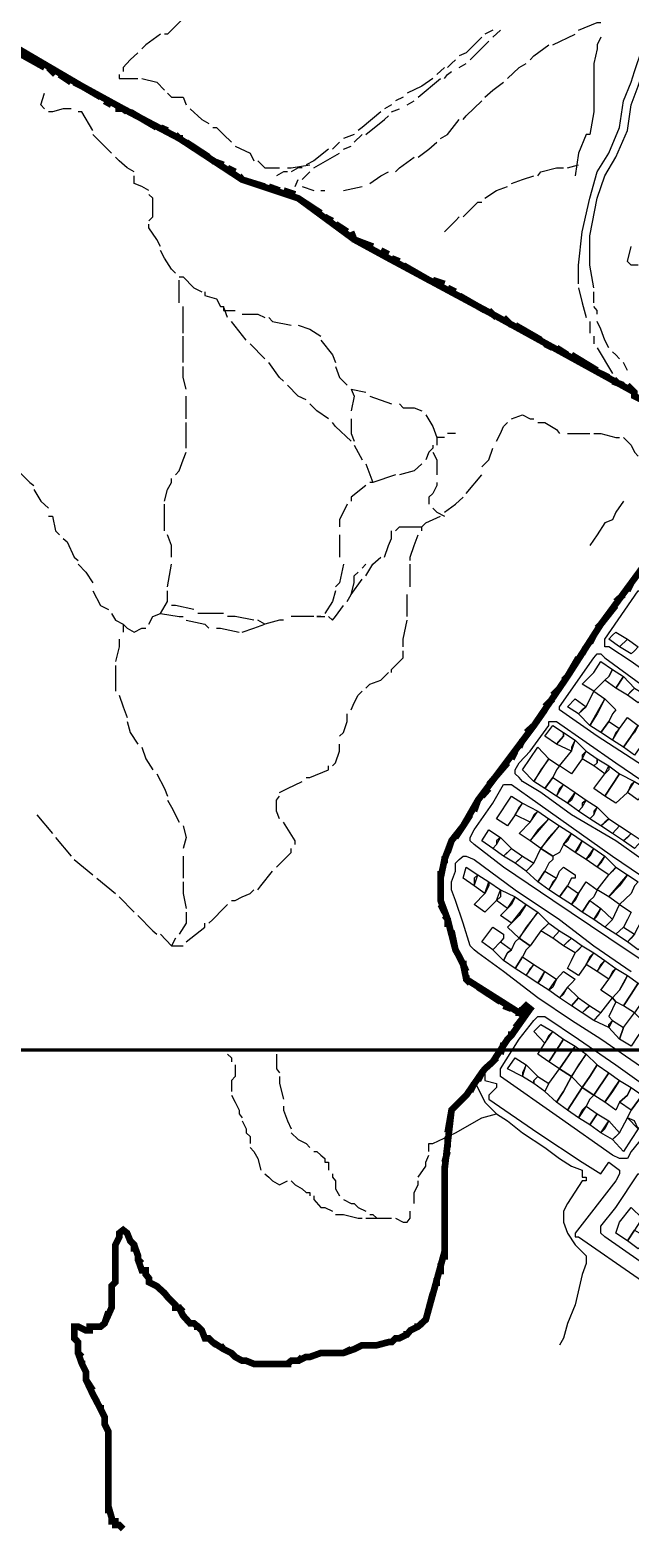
# Model space of a CAD drawing. Header units: millimetres. Extents: x -3588 to 75209, y -3737 to 38254.
# Drawn here: x 27472 to 27690, y 18499 to 19040 of the extents above; entities that cross this region are included whole.
import ezdxf

# ---------------------------------------------------------------- set-up
doc = ezdxf.new("R2010")
doc.units = ezdxf.units.MM
doc.layers.add('P', color=253, linetype='Continuous')

msp = doc.modelspace()

# ---------------------------------------------------------------- linework, layer by layer
at = {"layer": 'P'}
for points in [[(27671.345, 18948.206), (27671.345, 18954.976), (27672.753, 18967.123), (27675.569, 18979.254), (27678.114, 18988.856), (27682.355, 18995.625), (27686.308, 19004.94), (27687.716, 19014.542), (27690.533, 19021.311), (27691.669, 19025.264), (27694.486, 19033.458), (27697.319, 19043.044), (27698.439, 19052.359), (27701.271, 19061.961), (27704.088, 19074.108), (27705.208, 19082.285), (27720.172, 19147.213)], [(27676.994, 18946.798), (27675.569, 18954.976), (27675.569, 18965.698), (27678.114, 18979.254), (27680.947, 18987.447), (27684.884, 18994.217), (27689.125, 19003.819), (27690.533, 19013.133), (27693.078, 19019.903), (27694.486, 19024.144), (27697.319, 19032.034), (27699.847, 19041.636), (27701.271, 19051.238), (27704.088, 19061.961), (27706.633, 19072.683), (27708.041, 19082.285), (27724.413, 19147.213)], [(27529.072, 19044.469), (27527.935, 19044.469), (27522.286, 19038.819), (27521.166, 19038.819)], [(27671.345, 19040.228), (27678.114, 19043.044), (27679.522, 19043.044)], [(27519.757, 19038.819), (27514.396, 19034.866), (27512.972, 19033.458)], [(27636.344, 19037.683), (27630.695, 19032.034), (27628.15, 19030.914)], [(27632.103, 19029.505), (27633.512, 19030.914), (27638.873, 19036.275)], [(27640.297, 19040.228), (27637.465, 19038.819)], [(27640.297, 19037.683), (27643.114, 19040.228)], [(27662.03, 19034.866), (27670.208, 19038.819)], [(27679.522, 19037.683), (27678.114, 19034.866), (27678.114, 19033.458), (27676.994, 19028.097), (27676.994, 19022.72), (27676.994, 19010.589), (27675.569, 19002.395), (27674.161, 19002.395), (27671.345, 18995.625), (27670.208, 18987.447)], [(27511.563, 19032.034), (27508.747, 19029.505), (27506.202, 19026.673), (27506.202, 19025.264)], [(27653.836, 19029.505), (27655.245, 19030.914), (27660.622, 19034.866)], [(27622.789, 19026.673), (27619.973, 19024.144)], [(27622.789, 19022.72), (27623.91, 19024.144), (27625.334, 19025.264)], [(27626.742, 19029.505), (27625.334, 19028.097), (27623.91, 19026.673)], [(27628.15, 19026.673), (27630.695, 19028.097)], [(27645.659, 19022.72), (27649.884, 19026.673), (27652.428, 19028.097)], [(27504.794, 19024.144), (27504.794, 19022.72), (27507.611, 19022.72), (27511.563, 19022.72)], [(27512.972, 19022.72), (27518.349, 19021.311), (27521.166, 19018.495)], [(27618.548, 19022.72), (27614.595, 19019.903), (27609.234, 19017.358)], [(27613.187, 19015.95), (27621.381, 19022.72)], [(27637.465, 19015.95), (27640.297, 19018.495), (27644.234, 19021.311)], [(27477.7, 19011.709), (27476.275, 19013.133), (27477.7, 19017.358)], [(27522.286, 19017.358), (27523.71, 19015.95), (27525.119, 19015.95), (27527.935, 19015.95), (27529.072, 19013.133)], [(27607.826, 19015.95), (27605.009, 19014.542)], [(27609.234, 19013.133), (27611.779, 19014.542)], [(27629.559, 19007.772), (27630.695, 19009.18), (27636.344, 19014.542)], [(27487.286, 19011.709), (27484.469, 19011.709), (27480.516, 19010.589), (27479.108, 19010.589)], [(27495.192, 19003.819), (27491.239, 19010.589), (27489.83, 19010.589)], [(27530.48, 19011.709), (27534.721, 19007.772), (27537.249, 19006.348)], [(27599.648, 19010.589), (27592.862, 19004.94), (27591.454, 19003.819)], [(27594.271, 19002.395), (27601.056, 19007.772), (27602.465, 19009.18)], [(27603.585, 19013.133), (27601.056, 19011.709)], [(27603.585, 19010.589), (27606.417, 19011.709)], [(27538.674, 19004.94), (27540.082, 19004.94), (27542.611, 19002.395), (27545.443, 18999.578)], [(27621.381, 19000.987), (27623.91, 19002.395), (27628.15, 19007.772)], [(27501.961, 18995.625), (27499.433, 18998.17), (27495.192, 19002.395)], [(27546.852, 18998.17), (27552.213, 18995.625), (27553.621, 18992.809)], [(27584.684, 18999.578), (27583.26, 18998.17), (27582.14, 18997.034)], [(27590.046, 19002.395), (27586.093, 19000.987)], [(27586.093, 18997.034), (27588.909, 18998.17)], [(27590.046, 18999.578), (27592.862, 19002.395)], [(27613.187, 18994.217), (27617.14, 18997.034), (27619.973, 18999.578)], [(27510.155, 18988.856), (27507.611, 18990.264), (27504.794, 18992.809), (27503.386, 18994.217)], [(27555.046, 18992.809), (27557.574, 18990.264), (27561.815, 18990.264), (27562.935, 18990.264)], [(27575.37, 18992.809), (27572.538, 18991.384)], [(27580.731, 18997.034), (27575.37, 18992.809)], [(27575.37, 18990.264), (27584.684, 18995.625)], [(27605.009, 18988.856), (27606.417, 18990.264), (27611.779, 18994.217)], [(27515.516, 18982.07), (27512.972, 18983.495), (27510.155, 18984.615), (27510.155, 18987.447)], [(27565.768, 18988.856), (27564.36, 18988.856), (27561.815, 18987.447)], [(27565.768, 18990.264), (27567.176, 18990.264), (27573.946, 18991.384)], [(27571.129, 18990.264), (27569.721, 18990.264), (27567.176, 18988.856)], [(27571.129, 18986.023), (27573.946, 18988.856)], [(27595.695, 18984.615), (27599.648, 18987.447), (27602.465, 18988.856)], [(27647.067, 18984.615), (27651.02, 18986.023), (27655.245, 18987.447)], [(27656.669, 18987.447), (27657.789, 18988.856), (27663.439, 18990.264), (27665.983, 18990.264)], [(27667.392, 18990.264), (27671.345, 18991.384)], [(27568.585, 18983.495), (27569.721, 18986.023)], [(27571.129, 18983.495), (27575.37, 18982.07)], [(27577.899, 18982.07), (27579.323, 18982.07)], [(27586.093, 18982.07), (27592.862, 18983.495)], [(27637.465, 18979.254), (27641.706, 18982.07), (27645.659, 18983.495)], [(27515.516, 18971.06), (27516.925, 18972.484), (27516.925, 18976.709), (27516.925, 18979.254), (27515.516, 18980.662)], [(27629.559, 18972.484), (27634.92, 18977.845), (27636.344, 18977.845)], [(27622.789, 18967.123), (27626.742, 18971.06), (27628.15, 18972.484)], [(27519.757, 18961.745), (27518.349, 18964.29), (27515.516, 18968.531), (27515.516, 18969.939)], [(27523.71, 18953.568), (27521.166, 18957.521), (27519.757, 18960.337)], [(27693.078, 18954.976), (27691.669, 18954.976), (27690.533, 18954.976), (27689.125, 18956.384), (27690.533, 18961.745)], [(27523.71, 18953.568), (27525.119, 18952.159)], [(27525.119, 18952.159), (27523.71, 18953.568)], [(27526.527, 18950.735), (27527.935, 18950.735), (27531.888, 18946.798), (27534.721, 18945.374)], [(27526.527, 18941.421), (27526.527, 18946.798), (27526.527, 18949.615)], [(27535.841, 18945.374), (27535.841, 18943.965), (27540.082, 18942.845), (27541.49, 18940.012), (27542.611, 18940.012)], [(27671.345, 18946.798), (27672.753, 18941.421), (27674.161, 18936.06)], [(27676.994, 18941.421), (27676.994, 18945.374)], [(27527.935, 18930.41), (27527.935, 18934.651), (27527.935, 18940.012)], [(27544.035, 18936.06), (27542.611, 18940.012)], [(27542.611, 18940.012), (27542.611, 18938.604), (27545.443, 18938.604), (27546.852, 18938.604)], [(27678.114, 18937.196), (27678.114, 18938.604), (27676.994, 18940.012)], [(27550.805, 18927.882), (27545.443, 18934.651)], [(27549.396, 18937.196), (27555.046, 18937.196), (27557.574, 18936.06)], [(27558.998, 18936.06), (27560.407, 18934.651), (27567.176, 18933.243)], [(27569.721, 18933.243), (27573.946, 18931.835), (27577.899, 18929.29)], [(27675.569, 18934.651), (27675.569, 18933.243), (27675.569, 18930.41)], [(27682.355, 18925.049), (27680.947, 18927.882), (27679.522, 18931.835), (27678.114, 18934.651)], [(27527.935, 18919.688), (27527.935, 18922.52), (27527.935, 18927.882), (27527.935, 18929.29)], [(27577.899, 18927.882), (27582.14, 18922.52), (27583.26, 18919.688)], [(27676.994, 18929.29), (27676.994, 18926.473)], [(27557.574, 18921.096), (27552.213, 18926.473)], [(27678.114, 18925.049), (27683.763, 18915.735)], [(27686.308, 18921.096), (27684.884, 18922.52), (27683.763, 18923.641)], [(27529.072, 18910.085), (27527.935, 18914.326), (27527.935, 18916.871), (27527.935, 18918.279)], [(27564.36, 18912.918), (27562.935, 18914.326), (27558.998, 18919.688)], [(27583.26, 18918.279), (27584.684, 18914.326), (27587.501, 18911.51)], [(27689.125, 18916.871), (27687.716, 18919.688)], [(27572.538, 18906.149), (27569.721, 18907.557), (27565.768, 18911.51)], [(27684.884, 18914.326), (27687.716, 18911.51)], [(27529.072, 18899.363), (27529.072, 18903.316), (27529.072, 18907.557)], [(27588.909, 18910.085), (27590.046, 18907.557), (27588.909, 18902.196)], [(27588.909, 18910.085), (27594.271, 18908.965)], [(27595.695, 18907.557), (27603.585, 18904.724)], [(27689.125, 18910.085), (27691.669, 18908.965)], [(27580.731, 18899.363), (27576.491, 18902.196), (27573.946, 18904.724)], [(27606.417, 18904.724), (27607.826, 18903.316), (27611.779, 18903.316), (27614.595, 18902.196)], [(27616.02, 18900.771), (27618.548, 18896.546), (27619.973, 18892.593)], [(27647.067, 18899.363), (27651.02, 18900.771), (27653.836, 18899.363), (27655.245, 18899.363)], [(27529.072, 18888.641), (27529.072, 18896.546), (27529.072, 18897.955)], [(27588.909, 18891.185), (27583.26, 18896.546), (27582.14, 18897.955)], [(27588.909, 18899.363), (27588.909, 18894.002), (27590.046, 18891.185)], [(27641.706, 18891.185), (27643.114, 18894.002), (27644.234, 18896.546), (27645.659, 18897.955)], [(27656.669, 18897.955), (27659.198, 18897.955), (27663.439, 18895.41), (27664.559, 18894.002)], [(27590.046, 18889.761), (27592.862, 18884.4)], [(27618.548, 18889.761), (27618.548, 18888.641), (27617.14, 18887.232)], [(27622.789, 18892.593), (27619.973, 18892.593), (27619.973, 18889.761)], [(27619.973, 18891.185), (27619.973, 18889.761)], [(27626.742, 18894.002), (27623.91, 18894.002)], [(27667.392, 18894.002), (27668.8, 18894.002), (27675.569, 18894.002)], [(27676.994, 18894.002), (27679.522, 18894.002), (27684.884, 18892.593), (27686.308, 18892.593)], [(27687.716, 18892.593), (27690.533, 18889.761), (27691.669, 18887.232), (27693.078, 18885.824)], [(27525.119, 18879.038), (27526.527, 18880.447), (27527.935, 18884.4), (27529.072, 18887.232)], [(27617.14, 18887.232), (27616.02, 18884.4)], [(27618.548, 18887.232), (27619.973, 18884.4), (27619.973, 18879.038)], [(27636.344, 18881.871), (27638.873, 18884.4), (27640.297, 18888.641)], [(27466.961, 18881.871), (27468.097, 18880.447), (27469.506, 18879.038), (27470.914, 18877.63), (27472.322, 18876.222), (27473.747, 18875.085)], [(27594.271, 18882.991), (27596.815, 18876.222)], [(27605.009, 18879.038), (27596.815, 18876.222)], [(27614.595, 18882.991), (27611.779, 18880.447), (27606.417, 18879.038)], [(27630.695, 18872.269), (27636.344, 18879.038)], [(27473.747, 18873.677), (27476.275, 18869.436), (27479.108, 18866.907)], [(27521.166, 18869.436), (27522.286, 18873.677), (27523.71, 18876.222), (27523.71, 18877.63)], [(27594.271, 18875.085), (27588.909, 18870.86), (27588.909, 18869.436)], [(27596.815, 18876.222), (27595.695, 18876.222)], [(27619.973, 18876.222), (27619.973, 18875.085), (27618.548, 18872.269), (27617.14, 18870.86), (27617.14, 18868.316)], [(27521.166, 18858.714), (27521.166, 18862.666), (27521.166, 18868.316)], [(27587.501, 18868.316), (27584.684, 18862.666), (27584.684, 18860.122)], [(27709.449, 18868.316), (27709.449, 18866.907), (27701.271, 18857.305), (27694.486, 18845.174), (27679.522, 18824.85), (27667.392, 18805.933), (27655.245, 18788.137), (27634.92, 18761.043), (27629.559, 18751.729), (27625.334, 18746.368), (27622.789, 18739.598), (27621.381, 18732.812), (27621.381, 18724.634), (27623.91, 18717.849), (27626.742, 18706.838), (27628.15, 18704.31), (27629.559, 18701.477), (27630.695, 18696.116), (27649.884, 18683.985), (27652.428, 18686.514), (27653.836, 18685.393), (27645.659, 18674.383)], [(27622.789, 18865.499), (27626.742, 18868.316), (27629.559, 18870.86)], [(27687.716, 18869.436), (27684.884, 18865.499), (27683.763, 18862.666), (27680.947, 18861.546), (27678.114, 18857.305), (27675.569, 18853.352)], [(27479.108, 18864.075), (27480.516, 18864.075), (27481.636, 18858.714), (27483.061, 18857.305)], [(27614.595, 18860.122), (27616.02, 18861.546), (27621.381, 18864.075)], [(27618.548, 18866.907), (27619.973, 18865.499), (27622.789, 18864.075)], [(27523.71, 18849.111), (27523.71, 18853.352), (27522.286, 18857.305)], [(27584.684, 18857.305), (27584.684, 18851.944), (27584.684, 18849.111)], [(27601.056, 18849.111), (27602.465, 18853.352), (27603.585, 18855.897), (27603.585, 18858.714)], [(27605.009, 18858.714), (27606.417, 18860.122), (27614.595, 18860.122)], [(27610.37, 18847.991), (27610.37, 18849.111), (27611.779, 18853.352), (27613.187, 18857.305)], [(27614.595, 18858.714), (27614.595, 18860.122)], [(27484.469, 18855.897), (27485.877, 18854.761), (27488.422, 18849.111), (27489.83, 18847.991)], [(27489.83, 18846.583), (27492.647, 18843.75), (27495.192, 18839.797)], [(27522.286, 18838.389), (27523.71, 18846.583)], [(27586.093, 18846.583), (27584.684, 18839.797), (27583.26, 18838.389)], [(27592.862, 18845.174), (27594.271, 18846.583)], [(27594.271, 18842.342), (27596.815, 18846.583), (27599.648, 18849.111)], [(27610.37, 18838.389), (27610.37, 18842.342), (27610.37, 18846.583)], [(27588.909, 18835.572), (27590.046, 18839.797), (27590.046, 18842.342), (27591.454, 18843.75)], [(27588.909, 18835.572), (27592.862, 18841.222)], [(27495.192, 18836.981), (27498.024, 18831.619), (27500.841, 18830.211)], [(27522.286, 18833.028), (27522.286, 18836.981)], [(27583.26, 18836.981), (27582.14, 18833.028), (27579.323, 18828.787)], [(27587.501, 18833.028), (27588.909, 18835.572)], [(27609.234, 18827.666), (27609.234, 18834.436), (27609.234, 18835.572)], [(27745.858, 18772.053), (27725.533, 18787.017), (27709.449, 18797.739), (27690.533, 18811.295), (27682.355, 18816.656), (27680.947, 18816.656), (27680.947, 18818.064), (27680.947, 18819.472), (27693.078, 18836.981), (27694.486, 18836.981), (27709.449, 18827.666), (27731.182, 18812.703), (27756.868, 18794.923), (27760.821, 18792.378), (27762.246, 18790.97), (27755.46, 18781.368), (27750.099, 18773.462), (27748.69, 18772.053), (27747.282, 18772.053), (27745.858, 18772.053)], [(27519.757, 18828.787), (27522.286, 18833.028)], [(27531.888, 18830.211), (27525.119, 18831.619), (27523.71, 18831.619)], [(27580.731, 18827.666), (27582.14, 18826.258), (27583.26, 18827.666), (27586.093, 18831.619)], [(27501.961, 18828.787), (27503.386, 18826.258), (27506.202, 18824.85)], [(27506.202, 18824.85), (27507.611, 18823.425), (27510.155, 18822.017), (27512.972, 18823.425), (27514.396, 18823.425)], [(27506.202, 18824.85), (27506.202, 18822.017)], [(27515.516, 18824.85), (27516.925, 18827.666), (27519.757, 18828.787)], [(27519.757, 18828.787), (27526.527, 18827.666), (27527.935, 18827.666)], [(27529.072, 18826.258), (27535.841, 18824.85), (27537.249, 18823.425)], [(27542.611, 18828.787), (27540.082, 18828.787), (27533.296, 18828.787)], [(27553.621, 18826.258), (27546.852, 18827.666), (27544.035, 18827.666)], [(27549.396, 18822.017), (27553.621, 18823.425), (27557.574, 18824.85)], [(27557.574, 18824.85), (27555.046, 18826.258)], [(27564.36, 18826.258), (27562.935, 18826.258), (27557.574, 18824.85)], [(27575.37, 18827.666), (27573.946, 18827.666), (27568.585, 18827.666), (27567.176, 18827.666)], [(27576.491, 18827.666), (27579.323, 18827.666)], [(27577.899, 18827.666), (27576.491, 18827.666)], [(27607.826, 18816.656), (27607.826, 18819.472), (27609.234, 18826.258)], [(27504.794, 18819.472), (27504.794, 18816.656), (27503.386, 18811.295)], [(27540.082, 18823.425), (27541.49, 18823.425), (27548.26, 18822.017)], [(27683.763, 18820.897), (27684.884, 18822.017), (27689.125, 18819.472), (27686.308, 18816.656), (27682.355, 18819.472), (27683.763, 18820.897)], [(27691.669, 18815.247), (27690.533, 18814.111), (27686.308, 18816.656), (27689.125, 18819.472), (27693.078, 18816.656), (27691.669, 18815.247)], [(27603.585, 18807.342), (27603.585, 18808.462), (27606.417, 18811.295), (27607.826, 18812.703), (27607.826, 18815.247)], [(27664.559, 18793.787), (27664.559, 18794.923), (27676.994, 18812.703), (27678.114, 18814.111), (27679.522, 18814.111), (27680.947, 18812.703), (27705.208, 18794.923), (27736.544, 18773.462), (27758.293, 18759.923), (27763.654, 18755.682), (27767.607, 18753.137), (27770.423, 18751.729), (27770.423, 18748.912), (27763.654, 18739.598), (27762.246, 18736.765), (27758.293, 18731.404), (27756.868, 18729.996), (27754.052, 18732.812), (27733.727, 18747.488), (27705.208, 18766.692), (27678.114, 18784.2), (27664.559, 18793.787)], [(27503.386, 18809.886), (27503.386, 18803.101), (27503.386, 18800.572)], [(27682.355, 18805.933), (27680.947, 18804.525), (27676.994, 18800.572), (27672.753, 18803.101), (27676.994, 18807.342), (27679.522, 18811.295), (27683.763, 18808.462), (27682.355, 18805.933)], [(27682.355, 18805.933), (27683.763, 18808.462), (27687.716, 18805.933), (27684.884, 18801.692), (27680.947, 18804.525), (27682.355, 18805.933)], [(27594.271, 18801.692), (27595.695, 18803.101), (27599.648, 18804.525), (27602.465, 18807.342)], [(27690.533, 18800.572), (27689.125, 18799.148), (27684.884, 18801.692), (27687.716, 18805.933), (27691.669, 18801.692), (27690.533, 18800.572)], [(27504.794, 18799.148), (27506.202, 18794.923), (27507.611, 18790.97)], [(27588.909, 18793.787), (27590.046, 18796.331), (27591.454, 18799.148), (27592.862, 18800.572)], [(27672.753, 18793.787), (27671.345, 18792.378), (27667.392, 18794.923), (27670.208, 18797.739), (27674.161, 18794.923), (27672.753, 18793.787)], [(27678.114, 18792.378), (27675.569, 18788.137), (27671.345, 18792.378), (27674.161, 18794.923), (27676.994, 18800.572), (27680.947, 18797.739), (27678.114, 18792.378)], [(27683.763, 18792.378), (27682.355, 18789.562), (27679.522, 18785.609), (27675.569, 18788.137), (27680.947, 18797.739), (27684.884, 18793.787), (27683.763, 18792.378)], [(27694.486, 18797.739), (27693.078, 18796.331), (27689.125, 18799.148), (27691.669, 18801.692), (27695.894, 18799.148), (27694.486, 18797.739)], [(27584.684, 18784.2), (27586.093, 18785.609), (27587.501, 18789.562), (27587.501, 18792.378)], [(27507.611, 18789.562), (27508.747, 18785.609), (27511.563, 18781.368)], [(27704.088, 18732.812), (27684.884, 18746.368), (27668.8, 18755.682), (27657.789, 18763.876), (27651.02, 18767.812), (27649.884, 18769.237), (27648.475, 18770.645), (27648.475, 18772.053), (27649.884, 18774.598), (27653.836, 18778.823), (27660.622, 18788.137), (27660.622, 18789.562), (27662.03, 18789.562), (27663.439, 18789.562), (27684.884, 18774.598), (27702.68, 18762.451)], [(27665.983, 18785.609), (27665.983, 18784.2), (27663.439, 18781.368), (27659.198, 18784.2), (27662.03, 18788.137), (27665.983, 18785.609)], [(27684.884, 18785.609), (27683.763, 18782.776), (27679.522, 18785.609), (27682.355, 18789.562), (27686.308, 18787.017), (27684.884, 18785.609)], [(27691.669, 18785.609), (27690.533, 18784.2), (27687.716, 18780.247), (27683.763, 18782.776), (27686.308, 18787.017), (27689.125, 18790.97), (27693.078, 18788.137), (27691.669, 18785.609)], [(27694.486, 18781.368), (27691.669, 18777.415), (27687.716, 18780.247), (27690.533, 18784.2), (27693.078, 18788.137), (27698.439, 18785.609), (27694.486, 18781.368)], [(27582.14, 18773.462), (27583.26, 18774.598), (27584.684, 18778.823), (27584.684, 18781.368)], [(27668.8, 18780.247), (27668.8, 18778.823), (27663.439, 18781.368), (27665.983, 18784.2), (27665.983, 18785.609), (27670.208, 18782.776), (27668.8, 18780.247)], [(27672.753, 18777.415), (27672.753, 18776.006), (27668.8, 18770.645), (27664.559, 18773.462), (27668.8, 18778.823), (27670.208, 18782.776), (27674.161, 18778.823), (27672.753, 18777.415)], [(27512.972, 18780.247), (27514.396, 18776.006), (27516.925, 18772.053)], [(27657.789, 18772.053), (27655.245, 18767.812), (27651.02, 18772.053), (27656.669, 18780.247), (27660.622, 18776.006), (27657.789, 18772.053)], [(27663.439, 18772.053), (27662.03, 18769.237), (27659.198, 18765.284), (27655.245, 18767.812), (27660.622, 18776.006), (27664.559, 18773.462), (27663.439, 18772.053)], [(27678.114, 18776.006), (27678.114, 18774.598), (27676.994, 18773.462), (27672.753, 18776.006), (27674.161, 18778.823), (27678.114, 18776.006)], [(27682.355, 18772.053), (27680.947, 18770.645), (27676.994, 18773.462), (27678.114, 18774.598), (27678.114, 18776.006), (27682.355, 18773.462), (27682.355, 18772.053)], [(27518.349, 18770.645), (27521.166, 18765.284), (27522.286, 18762.451)], [(27572.538, 18769.237), (27573.946, 18769.237), (27580.731, 18772.053), (27580.731, 18773.462)], [(27683.763, 18766.692), (27680.947, 18762.451), (27676.994, 18765.284), (27680.947, 18770.645), (27682.355, 18773.462), (27686.308, 18770.645), (27683.763, 18766.692)], [(27690.533, 18766.692), (27689.125, 18763.876), (27684.884, 18759.923), (27680.947, 18762.451), (27686.308, 18770.645), (27691.669, 18767.812), (27690.533, 18766.692)], [(27562.935, 18763.876), (27565.768, 18765.284), (27571.129, 18767.812)], [(27694.486, 18702.901), (27682.355, 18711.079), (27662.03, 18724.634), (27644.234, 18736.765), (27633.512, 18744.959), (27632.103, 18746.368), (27632.103, 18747.488), (27633.512, 18750.32), (27640.297, 18759.923), (27644.234, 18766.692), (27645.659, 18766.692), (27647.067, 18766.692), (27656.669, 18759.923), (27683.763, 18740.718), (27717.643, 18717.849)], [(27664.559, 18765.284), (27663.439, 18762.451), (27659.198, 18765.284), (27662.03, 18769.237), (27665.983, 18766.692), (27664.559, 18765.284)], [(27668.8, 18761.043), (27667.392, 18759.923), (27663.439, 18762.451), (27665.983, 18766.692), (27670.208, 18763.876), (27668.8, 18761.043)], [(27694.486, 18763.876), (27693.078, 18761.043), (27689.125, 18763.876), (27691.669, 18767.812), (27695.894, 18765.284), (27694.486, 18763.876)], [(27522.286, 18761.043), (27523.71, 18758.498), (27526.527, 18753.137)], [(27562.935, 18754.273), (27561.815, 18757.09), (27561.815, 18761.043), (27562.935, 18762.451)], [(27649.884, 18758.498), (27648.475, 18755.682), (27645.659, 18751.729), (27641.706, 18754.273), (27647.067, 18762.451), (27651.02, 18759.923), (27649.884, 18758.498)], [(27655.245, 18755.682), (27653.836, 18753.137), (27648.475, 18755.682), (27651.02, 18759.923), (27656.669, 18757.09), (27655.245, 18755.682)], [(27672.753, 18759.923), (27672.753, 18758.498), (27671.345, 18757.09), (27667.392, 18759.923), (27670.208, 18763.876), (27674.161, 18761.043), (27672.753, 18759.923)], [(27676.994, 18757.09), (27676.994, 18755.682), (27675.569, 18754.273), (27671.345, 18757.09), (27672.753, 18758.498), (27674.161, 18761.043), (27678.114, 18758.498), (27676.994, 18757.09)], [(27474.867, 18755.682), (27480.516, 18748.912)], [(27656.669, 18750.32), (27653.836, 18746.368), (27649.884, 18748.912), (27653.836, 18753.137), (27656.669, 18757.09), (27660.622, 18754.273), (27656.669, 18750.32)], [(27660.622, 18747.488), (27657.789, 18743.551), (27653.836, 18746.368), (27660.622, 18754.273), (27664.559, 18751.729), (27660.622, 18747.488)], [(27680.947, 18753.137), (27679.522, 18751.729), (27675.569, 18754.273), (27676.994, 18755.682), (27678.114, 18758.498), (27682.355, 18754.273), (27680.947, 18753.137)], [(27684.884, 18750.32), (27683.763, 18748.912), (27679.522, 18751.729), (27682.355, 18754.273), (27686.308, 18751.729), (27684.884, 18750.32)], [(27527.935, 18751.729), (27529.072, 18747.488), (27527.935, 18743.551)], [(27568.585, 18744.959), (27568.585, 18746.368), (27564.36, 18753.137)], [(27641.706, 18746.368), (27641.706, 18744.959), (27640.297, 18743.551), (27636.344, 18746.368), (27638.873, 18750.32), (27643.114, 18747.488), (27641.706, 18746.368)], [(27667.392, 18746.368), (27665.983, 18744.959), (27664.559, 18742.127), (27662.03, 18740.718), (27657.789, 18743.551), (27664.559, 18751.729), (27668.8, 18748.912), (27667.392, 18746.368)], [(27671.345, 18743.551), (27670.208, 18742.127), (27665.983, 18744.959), (27668.8, 18748.912), (27672.753, 18746.368), (27671.345, 18743.551)], [(27689.125, 18747.488), (27687.716, 18746.368), (27683.763, 18748.912), (27686.308, 18751.729), (27690.533, 18748.912), (27689.125, 18747.488)], [(27693.078, 18744.959), (27691.669, 18743.551), (27687.716, 18746.368), (27690.533, 18748.912), (27694.486, 18746.368), (27693.078, 18744.959)], [(27481.636, 18747.488), (27487.286, 18740.718)], [(27561.815, 18736.765), (27567.176, 18742.127), (27567.176, 18743.551)], [(27645.659, 18742.127), (27644.234, 18740.718), (27640.297, 18743.551), (27641.706, 18744.959), (27643.114, 18747.488), (27647.067, 18743.551), (27645.659, 18742.127)], [(27649.884, 18739.598), (27648.475, 18738.174), (27644.234, 18740.718), (27647.067, 18743.551), (27651.02, 18740.718), (27649.884, 18739.598)], [(27662.03, 18739.598), (27660.622, 18738.174), (27659.198, 18735.357), (27656.669, 18731.404), (27652.428, 18735.357), (27655.245, 18738.174), (27657.789, 18743.551), (27662.03, 18740.718), (27662.03, 18739.598)], [(27675.569, 18740.718), (27674.161, 18739.598), (27670.208, 18742.127), (27672.753, 18746.368), (27676.994, 18743.551), (27675.569, 18740.718)], [(27679.522, 18738.174), (27678.114, 18736.765), (27674.161, 18739.598), (27676.994, 18743.551), (27680.947, 18740.718), (27679.522, 18738.174)], [(27488.422, 18739.598), (27495.192, 18733.949)], [(27527.935, 18740.718), (27527.935, 18739.598), (27527.935, 18732.812)], [(27679.522, 18674.383), (27668.8, 18681.152), (27656.669, 18689.346), (27644.234, 18698.949), (27634.92, 18705.718), (27633.512, 18706.838), (27632.103, 18708.263), (27629.559, 18716.441), (27626.742, 18724.634), (27625.334, 18728.587), (27625.334, 18731.404), (27626.742, 18735.357), (27626.742, 18738.174), (27628.15, 18739.598), (27629.559, 18740.718), (27630.695, 18740.718), (27633.512, 18739.598), (27648.475, 18728.587), (27664.559, 18717.849), (27676.994, 18708.263), (27690.533, 18698.949)], [(27653.836, 18736.765), (27652.428, 18735.357), (27648.475, 18738.174), (27651.02, 18740.718), (27655.245, 18738.174), (27653.836, 18736.765)], [(27683.763, 18735.357), (27682.355, 18733.949), (27678.114, 18736.765), (27680.947, 18740.718), (27684.884, 18736.765), (27683.763, 18735.357)], [(27496.6, 18732.812), (27503.386, 18727.163)], [(27555.046, 18728.587), (27556.166, 18729.996), (27560.407, 18735.357)], [(27633.512, 18732.812), (27633.512, 18729.996), (27629.559, 18732.812), (27630.695, 18736.765), (27634.92, 18733.949), (27633.512, 18732.812)], [(27638.873, 18729.996), (27637.465, 18727.163), (27633.512, 18729.996), (27634.92, 18733.949), (27638.873, 18731.404), (27638.873, 18729.996)], [(27662.03, 18731.404), (27660.622, 18728.587), (27656.669, 18731.404), (27659.198, 18735.357), (27663.439, 18732.812), (27662.03, 18731.404)], [(27670.208, 18732.812), (27668.8, 18732.812), (27667.392, 18729.996), (27664.559, 18726.043), (27660.622, 18728.587), (27663.439, 18732.812), (27664.559, 18735.357), (27665.983, 18736.765), (27670.208, 18733.949), (27670.208, 18732.812)], [(27686.308, 18729.996), (27682.355, 18726.043), (27678.114, 18728.587), (27682.355, 18733.949), (27684.884, 18736.765), (27689.125, 18733.949), (27686.308, 18729.996)], [(27691.669, 18729.996), (27690.533, 18727.163), (27686.308, 18723.226), (27682.355, 18726.043), (27689.125, 18733.949), (27693.078, 18731.404), (27691.669, 18729.996)], [(27527.935, 18731.404), (27527.935, 18727.163), (27529.072, 18721.802)], [(27545.443, 18724.634), (27546.852, 18724.634), (27549.396, 18726.043), (27552.213, 18727.163), (27553.621, 18728.587)], [(27643.114, 18726.043), (27641.706, 18724.634), (27637.465, 18720.393), (27633.512, 18723.226), (27637.465, 18727.163), (27638.873, 18731.404), (27643.114, 18728.587), (27643.114, 18726.043)], [(27647.067, 18723.226), (27645.659, 18721.802), (27641.706, 18724.634), (27643.114, 18728.587), (27648.475, 18726.043), (27647.067, 18723.226)], [(27670.208, 18724.634), (27668.8, 18723.226), (27664.559, 18726.043), (27667.392, 18729.996), (27671.345, 18727.163), (27670.208, 18724.634)], [(27676.994, 18726.043), (27675.569, 18724.634), (27672.753, 18720.393), (27668.8, 18723.226), (27671.345, 18727.163), (27674.161, 18731.404), (27678.114, 18728.587), (27676.994, 18726.043)], [(27504.794, 18726.043), (27510.155, 18720.393)], [(27537.249, 18716.441), (27538.674, 18717.849), (27542.611, 18721.802), (27544.035, 18723.226)], [(27649.884, 18719.273), (27647.067, 18716.441), (27643.114, 18719.273), (27645.659, 18721.802), (27648.475, 18726.043), (27652.428, 18723.226), (27649.884, 18719.273)], [(27652.428, 18715.032), (27649.884, 18711.079), (27645.659, 18715.032), (27647.067, 18716.441), (27652.428, 18723.226), (27656.669, 18720.393), (27652.428, 18715.032)], [(27678.114, 18719.273), (27676.994, 18717.849), (27672.753, 18720.393), (27675.569, 18724.634), (27679.522, 18721.802), (27678.114, 18719.273)], [(27682.355, 18716.441), (27680.947, 18715.032), (27676.994, 18717.849), (27679.522, 18721.802), (27683.763, 18717.849), (27682.355, 18716.441)], [(27689.125, 18717.849), (27687.716, 18715.032), (27684.884, 18712.488), (27680.947, 18715.032), (27683.763, 18717.849), (27686.308, 18723.226), (27690.533, 18720.393), (27689.125, 18717.849)], [(27511.563, 18719.273), (27516.925, 18713.624), (27518.349, 18712.488)], [(27529.072, 18720.393), (27529.072, 18719.273), (27529.072, 18716.441), (27526.527, 18712.488)], [(27529.072, 18709.671), (27535.841, 18715.032), (27535.841, 18716.441)], [(27659.198, 18715.032), (27657.789, 18713.624), (27653.836, 18708.263), (27649.884, 18711.079), (27656.669, 18720.393), (27660.622, 18716.441), (27659.198, 18715.032)], [(27663.439, 18712.488), (27662.03, 18711.079), (27657.789, 18713.624), (27660.622, 18716.441), (27664.559, 18713.624), (27663.439, 18712.488)], [(27697.319, 18712.488), (27695.894, 18709.671), (27693.078, 18706.838), (27689.125, 18709.671), (27691.669, 18712.488), (27694.486, 18717.849), (27698.439, 18715.032), (27697.319, 18712.488)], [(27519.757, 18712.488), (27523.71, 18708.263)], [(27525.119, 18711.079), (27523.71, 18708.263)], [(27644.234, 18711.079), (27643.114, 18709.671), (27640.297, 18706.838), (27636.344, 18709.671), (27640.297, 18715.032), (27644.234, 18712.488), (27644.234, 18711.079)], [(27652.428, 18706.838), (27651.02, 18704.31), (27648.475, 18700.069), (27644.234, 18702.901), (27645.659, 18705.718), (27647.067, 18706.838), (27648.475, 18709.671), (27649.884, 18711.079), (27653.836, 18708.263), (27652.428, 18706.838)], [(27667.392, 18709.671), (27665.983, 18708.263), (27662.03, 18711.079), (27664.559, 18713.624), (27668.8, 18711.079), (27667.392, 18709.671)], [(27671.345, 18706.838), (27670.208, 18705.718), (27665.983, 18708.263), (27668.8, 18711.079), (27672.753, 18708.263), (27671.345, 18706.838)], [(27690.533, 18711.079), (27689.125, 18709.671), (27684.884, 18712.488), (27687.716, 18715.032), (27691.669, 18712.488), (27690.533, 18711.079)], [(27523.71, 18708.263), (27527.935, 18708.263)], [(27645.659, 18705.718), (27644.234, 18702.901), (27640.297, 18706.838), (27643.114, 18709.671), (27647.067, 18706.838), (27645.659, 18705.718)], [(27675.569, 18704.31), (27674.161, 18701.477), (27671.345, 18697.524), (27667.392, 18700.069), (27668.8, 18702.901), (27670.208, 18705.718), (27672.753, 18708.263), (27676.994, 18705.718), (27675.569, 18704.31)], [(27679.522, 18701.477), (27678.114, 18698.949), (27674.161, 18701.477), (27676.994, 18705.718), (27680.947, 18702.901), (27679.522, 18701.477)], [(27653.836, 18700.069), (27652.428, 18697.524), (27648.475, 18700.069), (27651.02, 18704.31), (27655.245, 18701.477), (27653.836, 18700.069)], [(27657.789, 18696.116), (27656.669, 18694.708), (27652.428, 18697.524), (27655.245, 18701.477), (27659.198, 18698.949), (27657.789, 18696.116)], [(27683.763, 18698.949), (27682.355, 18696.116), (27678.114, 18698.949), (27680.947, 18702.901), (27684.884, 18700.069), (27683.763, 18698.949)], [(27687.716, 18694.708), (27686.308, 18692.163), (27683.763, 18689.346), (27679.522, 18692.163), (27682.355, 18696.116), (27684.884, 18700.069), (27689.125, 18697.524), (27687.716, 18694.708)], [(27662.03, 18693.299), (27660.622, 18692.163), (27656.669, 18694.708), (27659.198, 18698.949), (27663.439, 18696.116), (27662.03, 18693.299)], [(27668.8, 18694.708), (27667.392, 18693.299), (27664.559, 18689.346), (27660.622, 18692.163), (27663.439, 18696.116), (27665.983, 18698.949), (27670.208, 18696.116), (27668.8, 18694.708)], [(27690.533, 18690.755), (27687.716, 18686.514), (27684.884, 18687.938), (27683.763, 18689.346), (27686.308, 18692.163), (27689.125, 18697.524), (27693.078, 18694.708), (27690.533, 18690.755)], [(27690.533, 18690.755), (27693.078, 18694.708), (27697.319, 18692.163), (27691.669, 18683.985), (27687.716, 18686.514), (27690.533, 18690.755)], [(27665.983, 18690.755), (27667.392, 18693.299), (27671.345, 18689.346), (27668.8, 18686.514), (27664.559, 18689.346), (27665.983, 18690.755)], [(27674.161, 18685.393), (27672.753, 18683.985), (27668.8, 18686.514), (27671.345, 18689.346), (27675.569, 18686.514), (27674.161, 18685.393)], [(27683.763, 18685.393), (27682.355, 18682.577), (27683.763, 18681.152), (27682.355, 18678.624), (27676.994, 18681.152), (27679.522, 18683.985), (27683.763, 18689.346), (27684.884, 18687.938), (27683.763, 18685.393)], [(27678.114, 18682.577), (27676.994, 18681.152), (27672.753, 18683.985), (27675.569, 18686.514), (27679.522, 18683.985), (27678.114, 18682.577)], [(27693.078, 18675.791), (27690.533, 18671.838), (27686.308, 18674.383), (27687.716, 18678.624), (27691.669, 18683.985), (27695.894, 18679.744), (27693.078, 18675.791)], [(27684.884, 18665.069), (27698.439, 18655.466), (27702.68, 18652.65), (27702.68, 18651.514), (27702.68, 18650.105), (27702.68, 18648.697), (27690.533, 18633.733), (27689.125, 18631.189), (27687.716, 18631.189), (27686.308, 18631.189), (27683.763, 18632.325), (27664.559, 18645.864), (27643.114, 18660.828), (27643.114, 18662.252), (27643.114, 18663.66), (27649.884, 18674.383), (27655.245, 18681.152), (27656.669, 18682.577), (27657.789, 18682.577), (27659.198, 18682.577), (27671.345, 18674.383), (27684.884, 18665.069)], [(27660.622, 18675.791), (27659.198, 18672.974), (27655.245, 18677.199), (27657.789, 18679.744), (27662.03, 18677.199), (27660.622, 18675.791)], [(27682.355, 18679.744), (27683.763, 18681.152), (27687.716, 18678.624), (27686.308, 18674.383), (27682.355, 18678.624), (27682.355, 18679.744)], [(27645.659, 18674.383), (27640.297, 18666.189), (27637.465, 18663.66), (27637.465, 18662.252), (27637.465, 18660.828), (27637.465, 18659.419), (27641.706, 18658.299), (27641.706, 18656.875), (27638.873, 18654.058), (27638.873, 18652.65), (27656.669, 18640.503), (27672.753, 18629.78), (27679.522, 18625.539), (27682.355, 18629.78), (27686.308, 18626.964), (27686.308, 18625.539), (27684.884, 18623.011), (27670.208, 18604.095), (27670.208, 18602.686), (27671.345, 18602.686), (27693.078, 18587.723), (27716.219, 18571.351), (27747.282, 18549.89), (27763.654, 18538.879)], [(27663.439, 18670.43), (27660.622, 18666.189), (27656.669, 18669.022), (27659.198, 18672.974), (27662.03, 18677.199), (27665.983, 18674.383), (27663.439, 18670.43)], [(27663.439, 18670.43), (27665.983, 18674.383), (27670.208, 18671.838), (27664.559, 18663.66), (27660.622, 18666.189), (27663.439, 18670.43)], [(27701.271, 18659.419), (27679.522, 18674.383)], [(27544.035, 18669.022), (27545.443, 18667.613), (27545.443, 18666.189)], [(27561.815, 18669.022), (27561.815, 18666.189), (27561.815, 18663.66), (27562.935, 18662.252)], [(27651.02, 18662.252), (27651.02, 18660.828), (27645.659, 18663.66), (27648.475, 18667.613), (27652.428, 18665.069), (27651.02, 18662.252)], [(27671.345, 18665.069), (27668.8, 18660.828), (27664.559, 18663.66), (27670.208, 18671.838), (27674.161, 18669.022), (27671.345, 18665.069)], [(27675.569, 18660.828), (27672.753, 18656.875), (27668.8, 18660.828), (27674.161, 18669.022), (27678.114, 18665.069), (27675.569, 18660.828)], [(27546.852, 18665.069), (27546.852, 18660.828), (27545.443, 18659.419), (27545.443, 18658.299), (27545.443, 18656.875), (27545.443, 18655.466)], [(27655.245, 18659.419), (27655.245, 18658.299), (27651.02, 18660.828), (27652.428, 18665.069), (27656.669, 18660.828), (27655.245, 18659.419)], [(27665.983, 18655.466), (27663.439, 18651.514), (27659.198, 18655.466), (27660.622, 18658.299), (27664.559, 18663.66), (27668.8, 18660.828), (27665.983, 18655.466)], [(27675.569, 18660.828), (27678.114, 18665.069), (27682.355, 18662.252), (27676.994, 18654.058), (27672.753, 18656.875), (27675.569, 18660.828)], [(27683.763, 18655.466), (27680.947, 18651.514), (27676.994, 18654.058), (27682.355, 18662.252), (27686.308, 18659.419), (27683.763, 18655.466)], [(27562.935, 18660.828), (27562.935, 18659.419), (27562.935, 18658.299), (27564.36, 18652.65)], [(27633.512, 18659.419), (27637.465, 18651.514), (27641.706, 18647.289)], [(27655.245, 18659.419), (27656.669, 18660.828), (27660.622, 18658.299), (27659.198, 18655.466), (27655.245, 18658.299), (27655.245, 18659.419)], [(27665.983, 18655.466), (27668.8, 18660.828), (27672.753, 18656.875), (27667.392, 18648.697), (27663.439, 18651.514), (27665.983, 18655.466)], [(27675.569, 18652.65), (27674.161, 18650.105), (27671.345, 18645.864), (27667.392, 18648.697), (27672.753, 18656.875), (27676.994, 18654.058), (27675.569, 18652.65)], [(27689.125, 18654.058), (27686.308, 18651.514), (27684.884, 18648.697), (27680.947, 18651.514), (27686.308, 18659.419), (27690.533, 18656.875), (27689.125, 18654.058)], [(27689.125, 18654.058), (27690.533, 18656.875), (27694.486, 18654.058), (27690.533, 18648.697), (27686.308, 18651.514), (27689.125, 18654.058)], [(27545.443, 18654.058), (27546.852, 18651.514), (27548.26, 18648.697), (27548.26, 18647.289), (27549.396, 18645.864)], [(27691.669, 18644.744), (27689.125, 18645.864), (27690.533, 18648.697), (27694.486, 18654.058), (27699.847, 18651.514), (27693.078, 18641.927), (27691.669, 18644.744)], [(27564.36, 18650.105), (27564.36, 18648.697), (27565.768, 18644.744), (27567.176, 18641.927)], [(27618.548, 18636.55), (27626.742, 18640.503), (27636.344, 18645.864), (27641.706, 18647.289)], [(27641.706, 18647.289), (27645.659, 18644.744), (27651.02, 18640.503), (27659.198, 18635.142), (27664.559, 18631.189), (27668.8, 18628.372), (27672.753, 18626.964), (27672.753, 18625.539), (27672.753, 18624.419), (27674.161, 18624.419), (27674.161, 18623.011), (27672.753, 18623.011), (27667.392, 18614.817), (27665.983, 18612), (27665.983, 18609.456), (27665.983, 18608.047), (27667.392, 18604.095), (27670.208, 18599.854), (27672.753, 18597.325), (27674.161, 18595.901), (27674.161, 18594.492), (27674.161, 18593.084), (27672.753, 18589.131), (27670.208, 18578.12), (27667.392, 18571.351), (27665.983, 18565.99), (27664.559, 18563.445)], [(27672.753, 18648.697), (27674.161, 18650.105), (27678.114, 18647.289), (27675.569, 18643.336), (27671.345, 18645.864), (27672.753, 18648.697)], [(27680.947, 18641.927), (27679.522, 18640.503), (27675.569, 18643.336), (27678.114, 18647.289), (27682.355, 18644.744), (27680.947, 18641.927)], [(27690.533, 18637.974), (27687.716, 18633.733), (27683.763, 18637.974), (27686.308, 18640.503), (27689.125, 18645.864), (27693.078, 18641.927), (27690.533, 18637.974)], [(27549.396, 18644.744), (27550.805, 18641.927), (27550.805, 18640.503), (27552.213, 18639.095), (27552.213, 18636.55)], [(27567.176, 18640.503), (27569.721, 18637.974), (27572.538, 18636.55), (27573.946, 18635.142)], [(27684.884, 18639.095), (27683.763, 18637.974), (27679.522, 18640.503), (27682.355, 18644.744), (27686.308, 18640.503), (27684.884, 18639.095)], [(27552.213, 18635.142), (27553.621, 18633.733), (27555.046, 18631.189), (27556.166, 18626.964)], [(27617.14, 18633.733), (27617.14, 18635.142), (27617.14, 18636.55)], [(27617.14, 18636.55), (27618.548, 18636.55)], [(27575.37, 18633.733), (27576.491, 18633.733), (27577.899, 18632.325), (27579.323, 18631.189), (27579.323, 18629.78), (27580.731, 18629.78), (27580.731, 18626.964)], [(27613.187, 18624.419), (27616.02, 18628.372), (27616.02, 18629.78), (27617.14, 18632.325)], [(27557.574, 18625.539), (27558.998, 18624.419), (27560.407, 18623.011), (27562.935, 18621.603), (27565.768, 18623.011)], [(27582.14, 18625.539), (27582.14, 18624.419), (27583.26, 18623.011), (27583.26, 18620.178), (27584.684, 18617.65)], [(27748.69, 18557.796), (27747.282, 18557.796), (27744.738, 18559.204), (27720.172, 18575.576), (27706.633, 18584.89), (27680.947, 18602.686), (27679.522, 18604.095), (27679.522, 18605.215), (27679.522, 18606.639), (27684.884, 18613.409), (27693.078, 18625.539), (27694.486, 18625.539), (27720.172, 18609.456), (27733.727, 18598.445), (27763.654, 18578.12), (27756.868, 18568.806), (27751.507, 18559.204), (27750.099, 18557.796), (27748.69, 18557.796)], [(27567.176, 18623.011), (27568.585, 18621.603), (27571.129, 18620.178), (27572.538, 18618.77), (27573.946, 18618.77), (27573.946, 18617.65)], [(27611.779, 18614.817), (27611.779, 18616.225), (27611.779, 18618.77), (27613.187, 18621.603), (27613.187, 18623.011)], [(27575.37, 18617.65), (27575.37, 18616.225), (27577.899, 18613.409), (27579.323, 18613.409), (27582.14, 18612)], [(27586.093, 18616.225), (27588.909, 18614.817), (27590.046, 18614.817), (27591.454, 18613.409), (27594.271, 18612)], [(27691.669, 18605.215), (27689.125, 18601.278), (27684.884, 18604.095), (27686.308, 18608.047), (27690.533, 18613.409), (27694.486, 18609.456), (27691.669, 18605.215)], [(27583.26, 18610.864), (27586.093, 18610.864), (27591.454, 18609.456), (27592.862, 18609.456)], [(27594.271, 18609.456), (27596.815, 18609.456), (27598.224, 18609.456)], [(27595.695, 18610.864), (27596.815, 18610.864), (27598.224, 18609.456)], [(27598.224, 18609.456), (27599.648, 18609.456), (27603.585, 18609.456)], [(27605.009, 18609.456), (27607.826, 18608.047), (27609.234, 18608.047), (27610.37, 18609.456), (27610.37, 18612)], [(27694.486, 18599.854), (27693.078, 18598.445), (27689.125, 18601.278), (27691.669, 18605.215), (27695.894, 18602.686), (27694.486, 18599.854)]]:
    msp.add_lwpolyline(points, dxfattribs=at)
for points, const_width in [([(27723.004, 18892.593), (27691.669, 18907.557), (27691.669, 18908.965), (27640.297, 18937.196), (27602.465, 18957.521), (27590.046, 18964.29), (27569.721, 18979.254), (27549.396, 18986.023), (27526.527, 19000.987), (27506.202, 19011.709), (27491.239, 19019.903), (27468.097, 19033.458), (27453.422, 19036.275), (27420.662, 19051.238)], 1.2), ([(27691.669, 18908.965), (27640.297, 18937.196), (27602.465, 18957.521), (27590.046, 18964.29), (27569.721, 18979.254), (27549.396, 18986.023), (27526.527, 19000.987), (27506.202, 19011.709), (27491.239, 19019.903), (27468.097, 19033.458)], 2.417), ([(27477.7, 19026.673), (27468.097, 19032.034)], 2.417), ([(27481.636, 19024.144), (27479.108, 19026.673)], 2.417), ([(27487.286, 19021.311), (27483.061, 19024.144)], 2.417), ([(27498.024, 19015.95), (27491.239, 19019.903), (27488.422, 19021.311)], 2.417), ([(27501.961, 19013.133), (27499.433, 19014.542)], 2.417), ([(27507.611, 19010.589), (27506.202, 19011.709), (27503.386, 19011.709)], 2.417), ([(27518.349, 19004.94), (27508.747, 19010.589)], 2.417), ([(27522.286, 19003.819), (27519.757, 19004.94)], 2.417), ([(27527.935, 19000.987), (27526.527, 19000.987), (27525.119, 19002.395)], 2.417), ([(27537.249, 18994.217), (27529.072, 18999.578)], 2.417), ([(27542.611, 18991.384), (27538.674, 18992.809)], 2.417), ([(27546.852, 18988.856), (27544.035, 18990.264)], 2.417), ([(27557.574, 18983.495), (27549.396, 18986.023), (27548.26, 18987.447)], 2.417), ([(27562.935, 18982.07), (27558.998, 18983.495)], 2.417), ([(27568.585, 18980.662), (27564.36, 18982.07)], 2.417), ([(27577.899, 18973.892), (27569.721, 18979.254)], 2.417), ([(27582.14, 18971.06), (27579.323, 18972.484)], 2.417), ([(27587.501, 18967.123), (27583.26, 18969.939)], 2.417), ([(27596.815, 18961.745), (27590.046, 18964.29), (27588.909, 18967.123)], 2.417), ([(27602.465, 18958.929), (27599.648, 18960.337)], 2.417), ([(27606.417, 18956.384), (27603.585, 18957.521)], 2.417), ([(27617.14, 18949.615), (27607.826, 18954.976)], 2.417), ([(27622.789, 18948.206), (27618.548, 18949.615)], 2.417), ([(27626.742, 18945.374), (27623.91, 18946.798)], 2.417), ([(27637.465, 18938.604), (27628.15, 18943.965)], 2.417), ([(27641.706, 18936.06), (27640.297, 18937.196), (27638.873, 18938.604)], 2.417), ([(27647.067, 18933.243), (27644.234, 18936.06)], 2.417), ([(27657.789, 18927.882), (27648.475, 18933.243)], 2.417), ([(27662.03, 18925.049), (27659.198, 18926.473)], 2.417), ([(27667.392, 18922.52), (27663.439, 18925.049)], 2.417), ([(27678.114, 18916.871), (27668.8, 18922.52)], 2.417), ([(27682.355, 18914.326), (27679.522, 18915.735)], 2.417), ([(27687.716, 18911.51), (27683.763, 18912.918)], 2.417), ([(27697.319, 18904.724), (27691.669, 18907.557), (27691.669, 18908.965), (27689.125, 18911.51)], 2.417), ([(27506.202, 18496.822), (27504.794, 18498.23), (27503.386, 18498.23), (27503.386, 18499.654), (27501.961, 18499.654), (27501.961, 18501.063), (27500.841, 18505.016), (27500.841, 18507.832), (27500.841, 18509.241), (27500.841, 18510.377), (27500.841, 18511.785), (27500.841, 18513.193), (27500.841, 18514.602), (27500.841, 18516.026), (27500.841, 18518.555), (27500.841, 18521.387), (27500.841, 18522.796), (27500.841, 18525.34), (27500.841, 18529.565), (27500.841, 18532.11), (27499.433, 18534.926), (27499.433, 18537.471), (27498.024, 18540.304), (27495.192, 18545.665), (27492.647, 18551.026), (27492.647, 18553.843), (27491.239, 18556.676), (27489.83, 18560.628), (27489.83, 18563.445), (27489.83, 18564.565), (27488.422, 18565.99), (27488.422, 18568.806), (27488.422, 18570.215), (27489.83, 18570.215), (27492.647, 18568.806), (27494.071, 18568.806), (27494.071, 18570.215), (27495.192, 18570.215), (27498.024, 18570.215), (27499.433, 18571.351), (27501.961, 18577), (27501.961, 18579.529), (27501.961, 18582.361), (27501.961, 18584.89), (27503.386, 18586.314), (27503.386, 18587.723), (27503.386, 18590.539), (27503.386, 18593.084), (27503.386, 18595.901), (27503.386, 18597.325), (27503.386, 18599.854), (27504.794, 18602.686), (27504.794, 18604.095), (27506.202, 18605.215), (27507.611, 18604.095), (27508.747, 18601.278), (27510.155, 18599.854), (27511.563, 18595.901), (27511.563, 18594.492), (27512.972, 18590.539), (27514.396, 18590.539), (27514.396, 18589.131), (27515.516, 18587.723), (27515.516, 18586.314), (27518.349, 18584.89), (27521.166, 18582.361), (27522.286, 18580.953), (27523.71, 18579.529), (27525.119, 18578.12), (27525.119, 18577), (27526.527, 18577), (27527.935, 18574.168), (27530.48, 18571.351), (27531.888, 18571.351), (27533.296, 18570.215), (27534.721, 18568.806), (27535.841, 18565.99), (27537.249, 18565.99), (27538.674, 18564.565), (27542.611, 18562.037), (27545.443, 18560.628), (27546.852, 18559.204), (27549.396, 18557.796), (27550.805, 18557.796), (27553.621, 18556.676), (27555.046, 18556.676), (27556.166, 18556.676), (27560.407, 18556.676), (27564.36, 18556.676), (27565.768, 18556.676), (27567.176, 18557.796), (27569.721, 18557.796), (27572.538, 18559.204), (27573.946, 18559.204), (27577.899, 18560.628), (27580.731, 18560.628), (27582.14, 18560.628), (27583.26, 18560.628), (27584.684, 18560.628), (27586.093, 18560.628), (27590.046, 18562.037), (27592.862, 18563.445), (27595.695, 18563.445), (27598.224, 18563.445), (27602.465, 18564.565), (27603.585, 18564.565), (27605.009, 18565.99), (27606.417, 18565.99), (27609.234, 18567.398), (27610.37, 18568.806), (27613.187, 18570.215), (27616.02, 18572.759), (27622.789, 18597.325), (27622.789, 18626.964), (27625.334, 18648.697), (27630.695, 18654.058), (27636.344, 18662.252), (27637.465, 18663.66), (27640.297, 18666.189), (27645.659, 18674.383), (27647.067, 18675.791), (27653.836, 18685.393), (27652.428, 18686.514), (27649.884, 18683.985), (27630.695, 18696.116), (27629.559, 18701.477), (27628.15, 18704.31), (27626.742, 18706.838), (27623.91, 18717.849), (27621.381, 18724.634), (27621.381, 18732.812), (27622.789, 18739.598), (27625.334, 18746.368), (27629.559, 18751.729), (27634.92, 18761.043), (27655.245, 18788.137), (27667.392, 18805.933), (27679.522, 18824.85), (27694.486, 18845.174)], 2.417), ([(27689.125, 18836.981), (27690.533, 18839.797)], 2.417), ([(27684.884, 18833.028), (27687.716, 18835.572)], 2.417), ([(27678.114, 18823.425), (27679.522, 18824.85), (27684.884, 18831.619)], 2.417), ([(27675.569, 18818.064), (27676.994, 18820.897)], 2.417), ([(27665.983, 18804.525), (27667.392, 18805.933), (27671.345, 18812.703)], 2.417), ([(27672.753, 18814.111), (27674.161, 18816.656)], 2.417), ([(27662.03, 18799.148), (27664.559, 18801.692)], 2.417), ([(27659.198, 18794.923), (27662.03, 18797.739)], 2.417), ([(27652.428, 18785.609), (27655.245, 18788.137), (27659.198, 18793.787)], 2.417), ([(27649.884, 18780.247), (27651.02, 18782.776)], 2.417), ([(27638.873, 18766.692), (27645.659, 18774.598)], 2.417), ([(27647.067, 18776.006), (27648.475, 18778.823)], 2.417), ([(27636.344, 18762.451), (27638.873, 18765.284)], 2.417), ([(27633.512, 18757.09), (27634.92, 18761.043)], 2.417), ([(27626.742, 18747.488), (27629.559, 18751.729), (27632.103, 18755.682)], 2.417), ([(27623.91, 18742.127), (27625.334, 18746.368)], 2.417), ([(27622.789, 18738.174), (27622.789, 18739.598), (27622.789, 18740.718)], 2.417), ([(27621.381, 18726.043), (27621.381, 18732.812), (27621.381, 18735.357)], 2.417), ([(27622.789, 18720.393), (27621.381, 18723.226)], 2.417), ([(27623.91, 18715.032), (27623.91, 18717.849), (27622.789, 18719.273)], 2.417), ([(27628.15, 18704.31), (27626.742, 18706.838), (27625.334, 18713.624)], 2.417), ([(27630.695, 18698.949), (27629.559, 18701.477), (27629.559, 18702.901)], 2.417), ([(27632.103, 18694.708), (27630.695, 18696.116), (27630.695, 18697.524)], 2.417), ([(27643.114, 18687.938), (27634.92, 18693.299)], 2.417), ([(27647.067, 18685.393), (27644.234, 18686.514)], 2.417), ([(27648.475, 18678.624), (27653.836, 18685.393), (27652.428, 18686.514)], 2.417), ([(27651.02, 18685.393), (27649.884, 18683.985), (27648.475, 18683.985)], 2.417), ([(27645.659, 18674.383), (27647.067, 18675.791), (27647.067, 18677.199)], 2.417), ([(27643.114, 18669.022), (27644.234, 18672.974)], 2.417), ([(27634.92, 18659.419), (27636.344, 18662.252), (27637.465, 18663.66), (27640.297, 18666.189), (27641.706, 18667.613)], 2.417), ([(27632.103, 18655.466), (27633.512, 18658.299)], 2.417), ([(27623.91, 18640.503), (27625.334, 18648.697), (27626.742, 18650.105)], 2.417), ([(27628.15, 18651.514), (27630.695, 18654.058)], 2.417), ([(27623.91, 18635.142), (27623.91, 18639.095)], 2.417), ([(27622.789, 18629.78), (27623.91, 18633.733)], 2.417), ([(27622.789, 18617.65), (27622.789, 18626.964), (27622.789, 18628.372)], 2.417), ([(27622.789, 18612), (27622.789, 18616.225)], 2.417), ([(27622.789, 18606.639), (27622.789, 18610.864)], 2.417), ([(27503.386, 18598.445), (27503.386, 18599.854), (27504.794, 18602.686)], 2.417), ([(27504.794, 18604.095), (27506.202, 18605.215), (27507.611, 18604.095), (27508.747, 18601.278), (27510.155, 18599.854), (27510.155, 18597.325)], 2.417), ([(27622.789, 18594.492), (27622.789, 18597.325), (27622.789, 18605.215)], 2.417), ([(27503.386, 18594.492), (27503.386, 18595.901), (27503.386, 18597.325)], 2.417), ([(27511.563, 18595.901), (27511.563, 18594.492), (27512.972, 18593.084)], 2.417), ([(27501.961, 18582.361), (27501.961, 18584.89), (27503.386, 18586.314), (27503.386, 18587.723), (27503.386, 18590.539), (27503.386, 18591.676)], 2.417), ([(27512.972, 18590.539), (27514.396, 18590.539), (27514.396, 18589.131), (27515.516, 18587.723)], 2.417), ([(27621.381, 18589.131), (27621.381, 18593.084)], 2.417), ([(27515.516, 18586.314), (27518.349, 18584.89), (27521.166, 18582.361), (27522.286, 18580.953), (27523.71, 18579.529)], 2.417), ([(27619.973, 18584.89), (27619.973, 18587.723)], 2.417), ([(27501.961, 18577), (27501.961, 18579.529)], 2.417), ([(27616.02, 18572.759), (27618.548, 18582.361)], 2.417), ([(27499.433, 18571.351), (27500.841, 18575.576)], 2.417), ([(27525.119, 18578.12), (27525.119, 18577), (27526.527, 18577), (27527.935, 18575.576)], 2.417), ([(27527.935, 18574.168), (27530.48, 18571.351)], 2.417), ([(27488.422, 18570.215), (27489.83, 18570.215), (27492.647, 18568.806), (27494.071, 18568.806), (27494.071, 18570.215), (27495.192, 18570.215), (27498.024, 18570.215)], 2.417), ([(27531.888, 18570.215), (27533.296, 18570.215), (27534.721, 18568.806), (27535.841, 18565.99), (27537.249, 18565.99), (27538.674, 18564.565), (27540.082, 18563.445)], 2.417), ([(27607.826, 18567.398), (27609.234, 18567.398), (27610.37, 18568.806)], 2.417), ([(27611.779, 18570.215), (27613.187, 18570.215), (27614.595, 18571.351)], 2.417), ([(27489.83, 18564.565), (27488.422, 18565.99), (27488.422, 18567.398)], 2.417), ([(27491.239, 18559.204), (27489.83, 18560.628), (27489.83, 18563.445)], 2.417), ([(27541.49, 18563.445), (27542.611, 18562.037), (27545.443, 18560.628)], 2.417), ([(27590.046, 18562.037), (27592.862, 18563.445), (27594.271, 18563.445)], 2.417), ([(27595.695, 18563.445), (27598.224, 18563.445), (27602.465, 18564.565), (27603.585, 18564.565), (27605.009, 18565.99)], 2.417), ([(27495.192, 18547.073), (27492.647, 18551.026), (27492.647, 18553.843), (27491.239, 18556.676), (27491.239, 18557.796)], 2.417), ([(27546.852, 18559.204), (27549.396, 18557.796)], 2.417), ([(27550.805, 18557.796), (27553.621, 18556.676), (27555.046, 18556.676), (27556.166, 18556.676), (27560.407, 18556.676), (27561.815, 18556.676)], 2.417), ([(27568.585, 18557.796), (27569.721, 18557.796), (27571.129, 18559.204)], 2.417), ([(27572.538, 18559.204), (27573.946, 18559.204), (27577.899, 18560.628), (27580.731, 18560.628), (27582.14, 18560.628), (27583.26, 18560.628)], 2.417), ([(27584.684, 18560.628), (27586.093, 18560.628), (27588.909, 18562.037)], 2.417), ([(27562.935, 18556.676), (27564.36, 18556.676), (27565.768, 18556.676), (27567.176, 18556.676)], 2.417), ([(27496.6, 18543.12), (27495.192, 18545.665)], 2.417), ([(27499.433, 18537.471), (27498.024, 18540.304), (27498.024, 18541.712)], 2.417), ([(27500.841, 18525.34), (27500.841, 18529.565), (27500.841, 18532.11), (27499.433, 18534.926), (27499.433, 18536.351)], 2.417), ([(27500.841, 18519.979), (27500.841, 18521.387), (27500.841, 18522.796), (27500.841, 18523.916)], 2.417), ([(27500.841, 18514.602), (27500.841, 18516.026), (27500.841, 18518.555)], 2.417), ([(27500.841, 18502.471), (27500.841, 18505.016), (27500.841, 18507.832), (27500.841, 18509.241), (27500.841, 18510.377), (27500.841, 18511.785), (27500.841, 18513.193)], 2.417), ([(27503.386, 18498.23), (27503.386, 18499.654), (27501.961, 18499.654), (27501.961, 18501.063)], 2.417)]:
    msp.add_lwpolyline(points, dxfattribs=dict(at, const_width=const_width))
at = {"layer": 'P', "color": 254, "const_width": 1.2}
for points in [[(27488.422, 18568.806), (27488.422, 18570.215), (27489.83, 18570.215), (27492.647, 18568.806), (27494.071, 18568.806), (27494.071, 18570.215), (27495.192, 18570.215), (27498.024, 18570.215), (27499.433, 18571.351), (27501.961, 18577), (27501.961, 18579.529), (27501.961, 18582.361), (27501.961, 18584.89), (27503.386, 18586.314), (27503.386, 18587.723), (27503.386, 18590.539), (27503.386, 18593.084), (27503.386, 18595.901), (27503.386, 18597.325), (27503.386, 18599.854), (27504.794, 18602.686), (27504.794, 18604.095), (27506.202, 18605.215), (27507.611, 18604.095), (27508.747, 18601.278), (27510.155, 18599.854), (27511.563, 18595.901), (27511.563, 18594.492), (27512.972, 18590.539), (27514.396, 18590.539), (27514.396, 18589.131), (27515.516, 18587.723), (27515.516, 18586.314), (27518.349, 18584.89), (27521.166, 18582.361), (27522.286, 18580.953), (27523.71, 18579.529), (27525.119, 18578.12), (27525.119, 18577), (27526.527, 18577), (27527.935, 18574.168), (27530.48, 18571.351), (27531.888, 18571.351), (27533.296, 18570.215), (27534.721, 18568.806), (27535.841, 18565.99), (27537.249, 18565.99), (27538.674, 18564.565), (27542.611, 18562.037), (27545.443, 18560.628), (27546.852, 18559.204), (27549.396, 18557.796), (27550.805, 18557.796), (27553.621, 18556.676), (27555.046, 18556.676), (27556.166, 18556.676), (27560.407, 18556.676), (27564.36, 18556.676), (27565.768, 18556.676), (27567.176, 18557.796), (27569.721, 18557.796), (27572.538, 18559.204), (27573.946, 18559.204), (27577.899, 18560.628), (27580.731, 18560.628), (27582.14, 18560.628), (27583.26, 18560.628), (27584.684, 18560.628), (27586.093, 18560.628), (27590.046, 18562.037), (27592.862, 18563.445), (27595.695, 18563.445), (27598.224, 18563.445), (27602.465, 18564.565), (27603.585, 18564.565), (27605.009, 18565.99), (27606.417, 18565.99), (27609.234, 18567.398), (27610.37, 18568.806), (27613.187, 18570.215), (27616.02, 18572.759), (27622.789, 18597.325), (27622.789, 18626.964), (27625.334, 18648.697), (27630.695, 18654.058), (27636.344, 18662.252), (27637.465, 18663.66), (27640.297, 18666.189), (27645.659, 18674.383), (27647.067, 18675.791), (27653.836, 18685.393), (27652.428, 18686.514), (27649.884, 18683.985), (27630.695, 18696.116), (27629.559, 18701.477), (27628.15, 18704.31), (27626.742, 18706.838), (27623.91, 18717.849), (27621.381, 18724.634), (27621.381, 18732.812), (27622.789, 18739.598), (27625.334, 18746.368), (27629.559, 18751.729), (27634.92, 18761.043), (27655.245, 18788.137), (27667.392, 18805.933), (27679.522, 18824.85), (27694.486, 18845.174)], [(20542.731, 18670.43), (35743.361, 18670.43)], [(27503.386, 18498.23), (27503.386, 18499.654), (27501.961, 18499.654), (27501.961, 18501.063), (27500.841, 18505.016), (27500.841, 18507.832), (27500.841, 18509.241), (27500.841, 18510.377), (27500.841, 18511.785), (27500.841, 18513.193), (27500.841, 18514.602), (27500.841, 18516.026), (27500.841, 18518.555), (27500.841, 18521.387), (27500.841, 18522.796), (27500.841, 18525.34), (27500.841, 18529.565), (27500.841, 18532.11), (27499.433, 18534.926), (27499.433, 18537.471), (27498.024, 18540.304), (27495.192, 18545.665), (27492.647, 18551.026), (27492.647, 18553.843), (27491.239, 18556.676), (27489.83, 18560.628), (27489.83, 18563.445), (27489.83, 18564.565), (27488.422, 18565.99), (27488.422, 18568.806)]]:
    msp.add_lwpolyline(points, dxfattribs=at)

doc.saveas('drawing.dxf')
